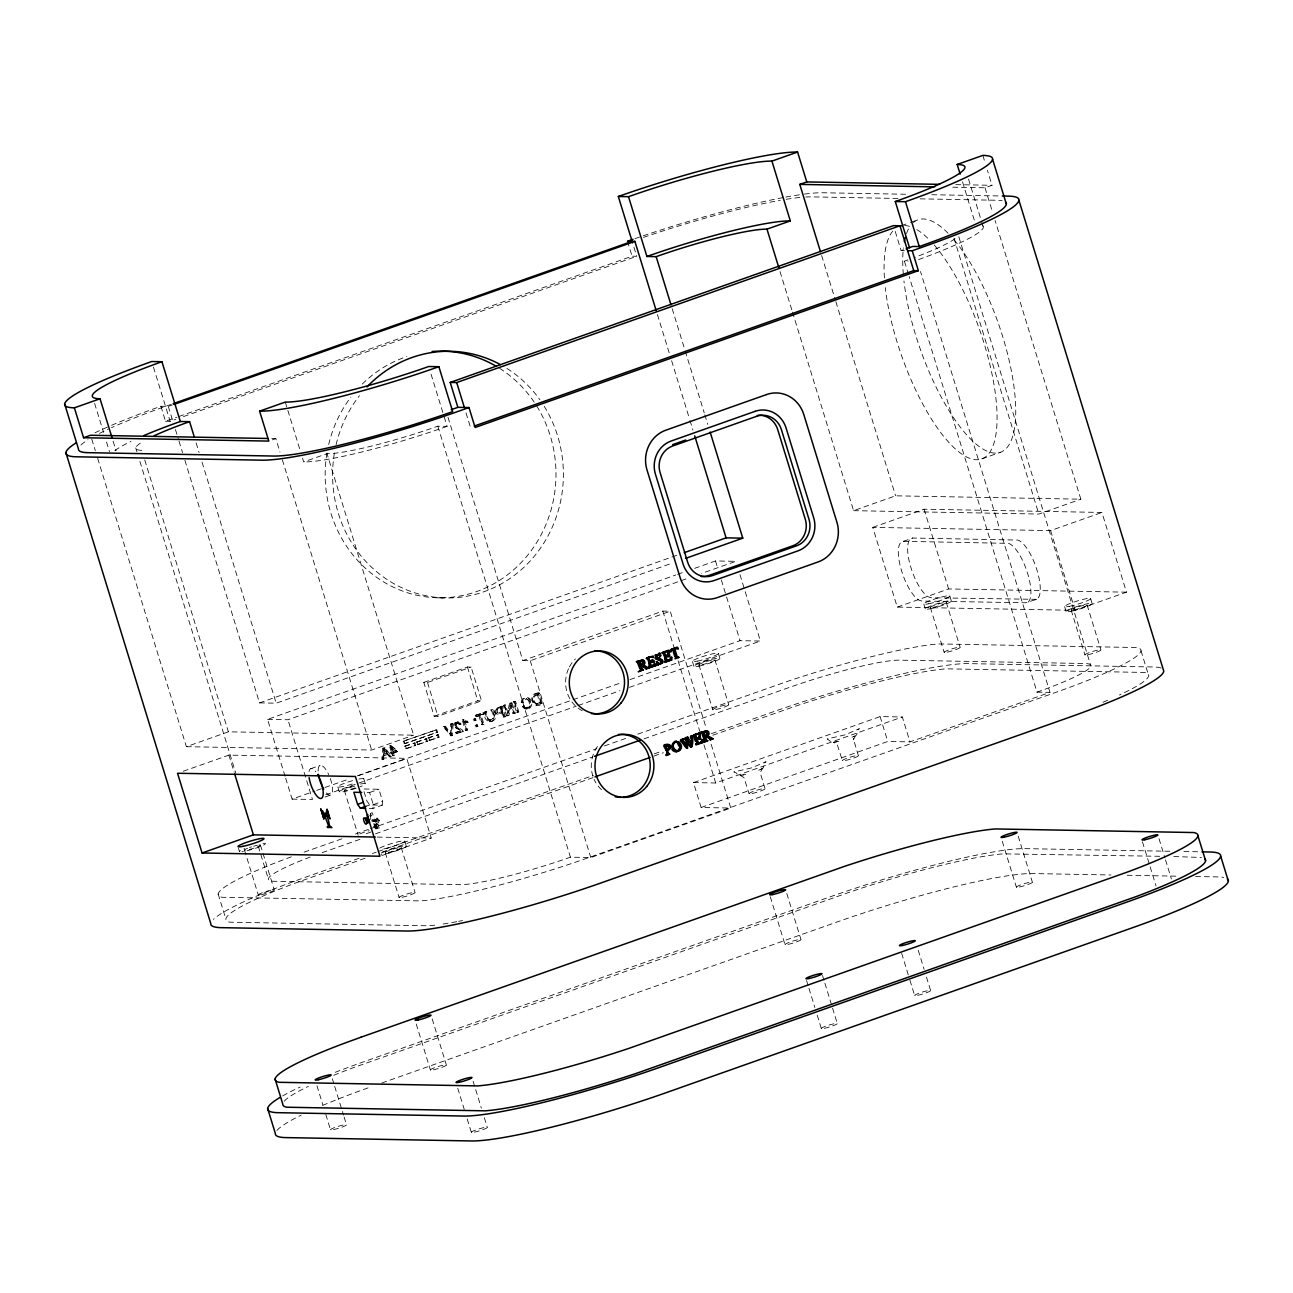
<?xml version="1.0" encoding="UTF-8"?>
<svg xmlns="http://www.w3.org/2000/svg" width="1293" height="1293" viewBox="0 0 1293 1293"><rect width="100%" height="100%" fill="white"/><g stroke="black" fill="none" stroke-linecap="round" stroke-linejoin="round"><path stroke-width="0.75" stroke-dasharray="5 3.75" d="M453.083 723.579L450.675 724.048L450.481 734.424L451.483 734.44L451.677 724.08L453.083 723.579L452.502 735.345L451.176 735.83L443.143 726.714L445.455 726.278L451.483 734.44M383.633 754.369L383.779 749.051L387.674 753.286L383.633 754.369L387.674 753.286M384.554 754.385L384.7 749.067M521.241 702.277L521.386 700.79A4.024 3.766 -89 0 1 522.873 698.543L527.722 697.67A4.429 4.138 -89 0 1 529.451 698.479C533.589 701.614 532.021 709.938 526.025 708.92A4.17 3.911 -89 0 1 524.004 708.354L522.388 706.592L524.57 705.8L525.734 707.174A2.925 2.748 -89 0 0 527.188 707.643C536.094 705.913 524.554 692.563 522.614 702.147L521.241 702.277L523.617 702.164L524.085 700.159L526.639 698.834M522.243 702.293L522.388 700.806A4.024 3.766 -89 0 1 523.875 698.559L527.091 697.59M370.186 819.617L370.509 815.075L372.934 816.336L373.305 815.511L372.077 812.634L370.202 813.766M382.033 759.379L383.423 758.894L383.585 755.548L387.415 754.191L390.26 756.825L391.553 756.373L385.023 747.807L382.776 748.259L382.033 759.379L384.344 758.91L384.506 755.565L388.336 754.207M450.174 735.798L451.499 735.329L452.081 723.563M382.97 759.395L383.714 748.275L385.023 747.807M853.622 738.271L853.493 739.612L855.95 735.087L855.109 735.717M369.297 808.4L372.869 808.464L373.305 804.634L369.588 792.544L363.689 792.447M382.195 805.167L382.631 801.337L378.914 789.247L363.188 788.972L366.905 801.046L369.717 804.941L382.195 805.167L372.869 808.464M485.635 711.683C485.037 725.163 498.678 720.573 490.742 709.889L493.037 709.453C503.074 721.801 483.065 727.684 484.342 712.152L486.637 711.716C486.039 725.179 499.68 720.589 491.744 709.905L490.742 709.889M512.028 702.729L510.703 703.198L508.084 713.203L507.082 713.186L509.701 703.182L512.028 702.729L515.244 713.17L512.998 713.591L510.476 705.38L511.478 705.396L514 713.607M508.084 713.203L505.563 705.008L503.333 705.428L506.533 715.869L507.858 715.401L510.476 705.38M506.533 715.869L508.86 715.417L511.478 705.396M458.078 723.094C450.465 726.116 465.512 729.559 462.522 731.434C460.647 728.719 450.012 724.791 458.078 723.094A1.891 1.762 -89 0 1 459.419 723.821L461.003 724.08L460.308 722.884A2.893 2.699 -89 0 0 458.805 721.979L454.7 722.819L453.617 725.518A3.297 3.087 -89 0 0 454.36 727.28L461.488 730.804L455.362 727.296A3.297 3.087 -89 0 1 454.619 725.551L455.718 722.835L458.223 721.93M379.237 820.36L378.526 822.655L376.198 823.479L376.909 821.184L379.237 820.36L377.136 818.113L374.808 818.938L375.309 820.586L377.653 819.762L377.136 818.113M501.248 707.901C498.096 706.56 493.296 711.716 497.757 712.766C498.031 713.574 495.203 706.835 501.248 707.901L502.395 711.635L497.757 712.766M761.803 768.721L762.644 768.09L760.187 772.616L765.036 788.633M522.388 706.592L524.57 705.8M760.219 769.545C766.701 767.719 761.27 764.567 766.07 761.69L751.492 767.913L733.826 771.953L736.525 773.085L737.964 775.364L741.519 775.17M853.542 736.525C860.023 734.715 854.592 731.563 859.392 728.686L844.814 734.909L827.148 738.949L832.11 742.521L839.076 741.325M457.076 723.078A1.891 1.762 -89 0 1 458.401 723.805L461.003 724.08M761.157 769.173L758.716 770.208M854.479 736.17L852.039 737.204M291.313 856.823L287.66 858.148A141.68 16.534 -17.1 0 0 222.283 897.294L420.597 900.898A141.68 16.534 -17.1 0 0 588.945 857.518L1055.524 692.482A141.68 16.534 -17.1 0 0 1136.903 647.534L938.605 643.93A141.68 16.534 -17.1 0 0 787.114 681.492L636.738 734.521M171.258 404.353L165.536 406.374A144.347 16.841 -17.1 0 0 111.489 427.676M111.57 425.3A157.471 18.377 -17.1 0 1 160.914 406.277L168.316 406.422L172.131 405.065M160.914 406.277L165.504 421.227L176.931 417.186M178.838 416.524L632.083 256.192L636.722 256.289L632.697 243.197M165.504 421.227L170.143 421.324L175.848 419.288M183.461 416.605L636.722 256.289M272.338 439.862L275.829 438.618L279.967 452.081M952.812 187.194L985.04 187.776L992.038 185.303L987.432 170.353M901.205 225.725L908.672 223.091M910.531 222.428L917.998 219.794M302.497 458.061L303.693 461.924L327.016 453.665A89.233 10.409 -17.1 0 0 437.826 426.189L447.103 426.351L443.531 414.762M895.225 231.399L901.124 250.567L904.453 249.387M184.899 460.324L259.521 702.891L676.595 555.36M259.521 702.891L276.201 703.182L672.312 563.085M981.807 458.902L1000.459 452.291M97.67 458.32L186.386 746.675L228.376 731.822L413.631 735.184L327.016 453.665M792.496 312.066L853.59 510.67L895.58 495.817L1080.835 499.195L995.093 220.457M285.09 776.333L267.57 719.377L675.641 575.046M677.532 574.383L683.221 572.363M694.616 568.338L715.498 560.952L735.879 561.324L701.711 573.397M267.57 719.377L287.951 719.748L688.426 578.1M423.797 682.413L467.419 666.994L471.121 667.059L481.529 700.854L437.907 716.29L434.206 716.225L423.797 682.413L427.498 682.494L471.121 667.059M183.25 771.258L228.877 755.112L406.729 758.344L431.248 838.074L381.823 855.546M872.759 527.366L924.075 509.216L1101.927 512.448L1126.462 592.178L1075.13 610.328L897.277 607.096L872.759 527.366L1050.611 530.599L1101.927 512.448M447.976 417.219L522.841 660.61L662.824 611.088L670.227 611.233L706.447 728.929M522.841 660.61L530.259 660.739L670.227 611.233M903.403 541.314L912.729 538.017L1017.769 540.07A31.501 10.489 70.5 0 1 1036.647 569.065A31.501 10.489 70.5 0 1 1036.679 599.338L1025.608 602.748L921.925 601.051L918.919 600.13A31.501 10.489 70.5 0 1 900.623 567.498A31.501 10.489 70.5 0 1 903.403 541.314L1008.443 543.367A31.501 10.489 70.5 0 1 1027.305 572.363A31.501 10.489 70.5 0 1 1027.353 602.635M434.206 716.225L477.812 700.79L481.529 700.854M310.773 768.705L320.098 765.391M186.386 746.675L371.641 750.037L413.631 735.184M853.59 510.67L1038.845 514.048L1080.835 499.195M467.646 729.995L466.644 729.979L464.139 721.817L465.141 721.833L467.646 729.995L465.448 730.4L462.215 719.926L466.514 721.058M483.921 724.242L482.628 724.694L479.8 715.498L475.549 716.613L475.178 715.385L483.921 712.669L484.309 713.898L480.075 715.013L482.919 724.225L483.921 724.242L481.093 715.045M502.153 706.22L495.413 708.548L494.863 712.475A3.297 3.087 -89 0 0 496.108 713.833L498.435 714.14L497.11 713.849A3.297 3.087 -89 0 1 495.882 712.491L496.415 708.564L502.153 706.22L505.369 716.661L503.074 717.098L501.765 712.847L498.29 714.011M513.289 701.905L515.584 701.469L518.8 711.91L517.507 712.362L516.505 712.346L513.289 701.905L515.584 701.469M538.308 693.064C525.96 693.096 533.201 711.619 542.527 703.505L539.31 693.08L538.308 693.064L541.525 703.489L542.527 703.505M389.452 745.899L390.373 745.916L392.329 752.267L391.407 752.251L389.452 745.899L390.373 745.576L397.436 750.457L397.775 751.556L392.878 752.946L394.527 755.322L393.799 752.962M443.143 726.714L445.455 726.278M462.215 719.926L463.993 719.668M475.178 715.385L483.921 712.669M484.342 712.152L486.637 711.716M491.744 709.905L493.037 709.453M503.333 705.428L505.563 705.008M539.31 693.08C531.892 692.418 530.017 703.263 536.676 705.138M390.373 745.916L391.294 745.592M403.19 741.245L436.775 729.705L437.551 732.194L404.887 743.75L403.19 741.245L436.775 729.705M475.549 716.613L479.8 715.498M480.075 715.013L484.309 713.898M537.403 694.745C528.74 695.036 534.316 708.354 540.862 702.729L538.405 694.761L537.403 694.745L539.844 702.713L540.862 702.729M538.405 694.761C532.781 694.422 532.457 702.794 537.193 703.812M403.949 743.734L437.551 732.194M473.19 719.28L475.565 718.811L476.002 720.282L474.644 720.751L473.19 719.28L475.565 718.811M473.642 720.734L476.002 720.282M498.856 712.508L502.395 711.635M404.725 746.223L414.988 742.942L415.748 745.431L406.422 748.728L404.725 746.223L414.988 742.942M416.394 742.101L426.642 738.804L427.417 741.309L418.075 744.606L416.394 742.101L426.642 738.804M428.048 737.964L438.311 734.683L439.07 737.172L429.745 740.485L428.048 737.964L438.311 734.683M394.527 755.322L393.395 755.71L392.668 753.366L390.502 753.787L390.163 752.688L391.407 752.251M392.539 751.847L396.337 750.845L391.181 747.435L392.539 751.847L396.337 750.845M504.076 717.114L502.767 712.863L497.433 714.124M390.163 752.688L392.329 752.267M390.502 753.787L392.668 753.366M392.878 752.946L397.775 751.556M405.485 748.712L415.748 745.431M417.154 744.59L427.417 741.309M428.823 740.453L439.07 737.172M475.064 725.373L477.44 724.92L477.893 726.375L476.519 726.86L475.064 725.373L477.44 724.92M463.524 731.45L456.073 733.713L455.686 732.484L460.486 730.787M539.844 702.713L536.191 703.796M455.686 732.484L461.488 730.804M387.415 754.191L389.338 756.809L391.553 756.373M391.747 753.35L392.474 755.694L393.589 755.306M456.073 733.713L462.522 731.434M465.448 730.4L466.644 729.979M475.517 726.844L477.893 726.375M478.782 715.482L481.626 724.678L482.919 724.225M503.074 717.098L505.369 716.661M512.998 713.591L515.244 713.17M516.505 712.346L518.8 711.91M541.525 703.489L535.674 705.121M357.304 775.832L406.729 758.344M285.672 778.224L292.105 799.106L314.878 791.041M316.769 790.379L349.045 778.968M358.533 775.606L622.353 682.3M629.933 679.617L740.016 640.665L760.397 641.037L745.221 591.693M325.771 794.775L576.29 706.156M578.197 705.493L619.945 690.721M629.432 687.359L760.397 641.037M324.996 797.07L330.588 795.098M369.588 792.544L378.914 789.247M897.277 607.096L948.609 588.945L1126.462 592.178M365.984 806.266L369.717 804.941M373.305 804.634L382.631 801.337M369.588 815.867L371.915 815.043M371.948 821.766L378.025 821.007L378.526 822.655M376.505 824.207L376.909 825.548L374.582 826.372L374.162 825.031L377.944 824.223L379.14 828.118L375.358 828.926L374.954 827.568L377.281 826.744L377.701 828.102L379.14 828.118M374.162 825.031L377.944 824.223M304.114 852.168L342.128 838.721M355.43 834.017L368.731 829.314M370.638 828.635L596.816 748.647M604.429 745.948L627.234 737.883M375.358 828.926L377.701 828.102M322.183 852.669L362.169 838.527M375.503 833.807L592.614 757.019M644.027 738.836L788.762 687.634A89.233 10.409 -17.1 0 1 899.572 660.157L1084.827 663.519A89.233 10.409 -17.1 0 1 1037.002 692.143L909.157 276.54M359.082 858.277L305.762 877.139A157.471 18.377 -17.1 0 0 213.426 919.371M372.416 853.574L376.231 852.216M378.138 851.554L593.325 775.428M654.274 753.867L661.887 751.185M711.409 733.664L772.341 712.12A157.471 18.377 -17.1 0 1 967.891 663.616L1153.146 666.978A157.471 18.377 -17.1 0 1 1162.763 668.934M364.998 858.261L295.321 883.071A141.68 16.534 -17.1 0 0 229.944 922.2L428.258 925.804A141.68 16.534 -17.1 0 0 437.891 924.786M382.098 852.216L593.083 777.594M653.902 756.066L663.406 752.704M712.815 735.232L794.775 706.414A141.68 16.534 -17.1 0 1 946.266 668.837L1144.58 672.441A141.68 16.534 -17.1 0 1 1119.463 695.004M711.182 744.364L730.771 808.044L701.145 807.511L693.468 782.588L880.113 716.581L902.336 716.985L909.997 741.891L1049.981 692.385L920.503 271.53M693.468 782.588L715.708 782.992L902.336 716.985M701.145 807.511L887.774 741.487L909.997 741.891M310.158 857.065A89.233 10.409 -17.1 0 0 274.358 881.293L459.613 884.671A89.233 10.409 -17.1 0 0 570.423 857.178L590.804 857.55L730.771 808.044M381.774 1083.033L836.927 922.038A157.471 18.377 -17.1 0 1 1032.477 873.551L1111.01 874.973M745.754 774.329L742.829 774.992M836.991 741.794L833.339 742.279L837.234 744.509L842.389 760.704M740.453 775.412L743.669 774.798M526.025 708.92C531.52 708.92 532.102 701.307 528.449 698.462A4.429 4.138 -89 0 0 526.72 697.654L526.089 697.573M523.568 705.784L524.732 707.158A2.925 2.748 -89 0 0 526.186 707.61C531.181 707.433 529.92 698.996 525.637 698.818M1036.679 599.338L931.251 597.754L928.261 596.833A31.501 10.489 70.5 0 1 909.949 564.201A31.501 10.489 70.5 0 1 912.729 538.017M489.514 721.72C496.56 721.93 494.233 713.122 492.035 709.437M955.786 184.64L992.038 185.303M905.601 194.257L823.043 192.754A157.471 18.377 -17.1 0 0 803.89 194.176M931.784 194.726L1000.249 195.97M897.956 198.459L811.374 196.875A144.347 16.841 -17.1 0 0 805.765 197.005M920.115 198.847L996.628 200.253A144.347 16.841 -17.1 0 1 1002.188 200.754M901.124 250.567L904.357 250.616M908.559 274.617L904.421 261.154L908.122 261.218M271.805 438.553L275.829 438.618M437.858 597.819L445.261 597.948M1037.002 692.143L1049.981 692.385M522.614 702.147L523.617 702.164M509.701 703.182L510.703 703.198M526.186 707.61L527.188 707.643M496.56 709.291L497.563 709.307M496.173 709.679L497.175 709.695M501.765 712.847L502.767 712.863M507.858 715.401L508.86 715.417M492.827 718.682L493.829 718.698M489.885 720.379L490.887 720.395M467.63 721.284L466.628 721.268L466.999 722.512L468.018 722.528L467.63 721.284L462.991 719.651M455.556 723.611L456.558 723.627M450.675 724.048L451.677 724.08M455.088 724.209L456.09 724.225M481.626 724.678L482.628 724.694M458.805 724.63L459.823 724.646M454.877 724.92L455.879 724.937M454.974 725.664L455.976 725.68M451.499 735.329L452.502 735.345M382.776 748.259L383.714 748.275M390.373 745.576L397.436 750.457M383.585 755.548L384.506 755.565M392.474 755.694L393.395 755.71M389.338 756.809L390.26 756.825M383.423 758.894L384.344 758.91M292.105 799.106L312.486 799.478L287.951 719.748M372.061 819.665L377.653 819.762M371.592 820.522L375.309 820.586M378.025 821.007L372.4 820.91L374.889 824.708A3.119 1.034 70.5 0 0 375.633 825.532L376.909 825.548M373.305 826.356L374.582 826.372M377.281 826.744L375.94 826.728A4.057 1.358 70.5 0 1 374.889 825.613L371.641 820.877M1169.793 851.263L1024.816 848.628A157.471 18.377 -17.1 0 0 829.266 897.132L362.687 1062.167A157.471 18.377 -17.1 0 0 333.707 1072.899M1183.887 851.521L1200.001 851.812M377.297 837.088L431.248 838.074M1159.724 856.289L1003.19 853.865A141.68 16.534 -17.1 0 0 851.699 891.427L352.246 1068.083A141.68 16.534 -17.1 0 0 332.123 1075.938M1173.785 856.548L1201.488 857.469M1127.124 875.264L1177.47 876.185M1195.589 876.509L1217.731 876.913A157.471 18.377 -17.1 0 1 1223.792 877.462M740.032 775.283L743.911 777.529L749.083 793.708M457.205 721.914L457.803 721.963A2.893 2.699 -89 0 1 459.306 722.868L460.001 724.048M468.018 722.528L464.139 721.817M490.516 721.736L487.72 719.571L485.344 712.168M466.547 722.318L465.141 721.833M391.181 747.435L395.399 750.829M374.808 818.938L376.909 821.184M444.146 726.747L451.176 735.83M384.086 747.79L390.631 756.357M444.453 726.262L450.481 734.424M383.779 749.051L386.736 753.253M523.39 706.608L525.006 708.37A4.17 3.911 -89 0 0 527.027 708.936M370.218 814.008L370.978 816.336M1141.008 650.767L1148.669 675.673M982.842 155.402L985.137 162.87M985.04 187.776L992.135 210.84M968.522 179.097L980.983 219.6M981.565 221.523L983.359 227.326M962.509 181.844L974.97 222.348M1090.565 598.449L1092.1 603.427M1087.106 605.011L1100.909 649.846M1159.013 838.704L1164.896 857.873M1165.494 859.78L1171.393 878.949M1050.611 530.599L1075.13 610.328M958.84 236.797L1090.839 665.879M1071.154 610.086L1084.956 654.921M1142.462 841.856L1149.542 864.855M1150.123 866.779L1156.023 885.947M954.024 238.3L1038.845 514.048M1064.64 606.692L1066.175 611.67M924.075 509.216L948.609 588.945M949.773 595.879L951.309 600.857M946.314 602.457L960.117 647.292M1018.205 836.151L1032.364 882.133M930.362 607.516L944.149 652.367M1002.253 841.226L1016.411 887.208M821.653 255.529L835.262 299.75M835.86 301.673L895.58 495.817M923.849 604.122L925.368 609.116M780.035 271.578L791.898 310.142M880.113 716.581L887.774 741.487M858.358 755.629L853.525 739.337M918.224 950.226L924.123 969.394M926.467 977.055L930.604 990.47M901.674 953.377L909.335 978.3M909.933 980.207L914.652 995.545M672.182 308.704L684.644 349.191M685.242 351.114L704.216 412.823M704.814 414.746L707.772 424.395M739.968 574.609L744.639 589.786M657.41 314.538L669.257 353.037M671.617 360.747L689.379 418.496M689.977 420.419L692.935 430.052M627.493 241.258L632.083 256.192M715.498 560.952L717.825 568.548M721.332 579.927L726.003 595.119M726.585 597.01L740.016 640.665M822.542 975.568L824.32 981.322M824.902 983.23L831.981 1006.229M832.563 1008.152L837.282 1023.474M718.375 653.272L719.894 658.25M714.916 659.834L728.702 704.685M786.807 893.544L800.965 939.526M806.59 980.644L808.351 986.397M808.949 988.305L814.849 1007.473M817.208 1015.134L821.33 1028.549M698.963 664.909L712.75 709.76M770.256 896.695L784.996 944.601M692.434 661.515L693.969 666.493M662.824 611.088L673.992 647.389M678.098 660.755L699.836 731.418M703.958 744.8L715.708 782.992M466.03 412.903L470.49 427.385M530.259 660.739L590.804 857.55M431.07 374.227L442.933 412.839M437.826 426.189L570.423 857.178M514.582 701.452L517.798 711.893M514.291 701.921L517.507 712.362M511.026 702.713L514.242 713.138M504.561 704.992L507.082 713.186M504.335 705.445L507.535 715.886M501.151 706.204L504.367 716.629M500.246 707.885L501.393 711.619M482.919 712.653L483.307 713.881M467.419 666.994L477.812 700.79M476.18 715.401L476.567 716.645M474.563 718.795L475 720.249M476.438 724.904L476.875 726.359M474.192 719.296L474.644 720.751M476.066 725.405L476.519 726.86M463.217 719.942L466.45 730.416M456.688 732.501L457.076 733.745M427.498 682.494L437.907 716.29M435.854 729.688L436.614 732.177M437.39 734.666L438.149 737.155M428.985 737.98L429.745 740.485M425.72 738.788L426.48 741.293M417.316 742.117L418.075 744.606M414.051 742.925L414.827 745.414M404.111 741.261L404.887 743.75M405.646 746.239L406.422 748.728M396.515 750.441L396.854 751.54M392.102 747.451L393.46 751.863M285.284 402.075L300.121 450.336M391.1 752.704L391.44 753.803M404.693 841.032L406.228 846.026M282.343 459.775L371.641 750.037M401.234 847.61L415.037 892.445M473.125 1081.304L481.384 1108.133M484.342 1117.718L487.283 1127.302M363.769 778.693L365.305 783.687M375.681 821.831L376.198 823.479M385.282 852.685L399.084 897.52M457.77 1088.286L464.252 1109.378M467.193 1118.962L471.331 1132.377M375.616 825.063L376.813 828.942M432.201 1018.965L446.36 1064.963M344.358 790.346L358.145 835.181M416.249 1024.04L430.407 1070.022M337.845 786.936L339.364 791.93A13.641 1.6 -17.1 0 0 357.159 787.89M196.116 442.885L199.074 452.518M202.047 462.167L276.201 703.182M168.316 406.422L173.052 421.825M175.428 429.518L178.386 439.151M178.984 441.075L182.539 452.615M153.463 367.131L170.143 421.324M144.735 459.936L228.376 731.822M260.443 845.04L274.245 889.891M332.333 1078.75L334.111 1084.488M334.693 1086.411L343.534 1115.164M344.132 1117.071L346.492 1124.732M135.749 447.944L136.929 451.79M139.886 461.407L235.779 773.117M258.277 846.236L268.346 878.949M228.877 755.112L234.13 772.196M244.49 850.115L258.277 894.966M316.963 1085.732L322.862 1104.901M325.82 1114.485L330.523 1129.807M238.478 848.386L239.496 851.699A13.641 1.6 -17.1 0 1 244.668 848.612M113.089 441.188L116.063 450.837M94.631 403.432L103.537 432.363M106.495 441.996L109.469 451.645M91.755 439.103L95.31 450.627M218.178 894.045L225.839 918.967M276.912 1130.454A157.471 18.377 -17.1 0 1 301.156 1115.148M322.587 1105.434A157.471 18.377 -17.1 0 1 370.348 1087.074M282.714 1095.882A157.471 18.377 -17.1 0 1 300.138 1087.057M284.185 1101.297A141.68 16.534 -17.1 0 1 308.413 1086.346M355.3 787.857A8.405 0.986 -17.1 0 1 344.31 790.217A8.405 0.986 -17.1 0 1 355.51 785.902M370.929 832.013A8.405 0.986 -17.1 0 1 364.965 834.017M359.826 833.92A8.405 0.986 -17.1 0 1 369.313 830.736M954.089 239.852A123.352 41.101 70.5 0 1 1015.264 398.987A123.352 41.101 70.5 0 1 968.764 437.163A123.352 41.101 70.5 0 1 903.952 281.017M903.322 274.504A123.352 41.101 70.5 0 1 903.403 247.884M906.506 233.548A123.352 41.101 70.5 0 1 909.545 227.148M913.391 222.541A123.352 41.101 70.5 0 1 948.108 233.273M934.225 245.04A123.352 41.101 70.5 0 1 996.483 404.176A123.352 41.101 70.5 0 1 950.5 444.194A123.352 41.101 70.5 0 1 885.285 287.628M884.428 277.947A123.352 41.101 70.5 0 1 892.703 231.205M904.615 225.548A123.352 41.101 70.5 0 1 910.482 226.647M916.85 229.637A123.352 41.101 70.5 0 1 929.441 239.884M499.551 368.311A123.352 115.416 -89 0 1 534.655 402.818M536.757 406.067A123.352 115.416 -89 0 1 463.605 595.297A123.352 115.416 -89 0 1 327.097 452.243M328.681 444.517A123.352 115.416 -89 0 1 350.872 397.096M362.25 384.102A123.352 115.416 -89 0 1 406.778 356.642M506.953 368.457A123.352 115.416 -89 0 1 539.876 399.763M544.159 406.212A123.352 115.416 -89 0 1 471.008 595.426A123.352 115.416 -89 0 1 334.515 452.388M336.099 444.647A123.352 115.416 -89 0 1 359.454 395.706M94.955 432.783A157.471 18.377 -17.1 0 1 109.824 426.06M643.494 237.379A144.347 16.841 -17.1 0 1 780.293 200.302M786.209 199.3A144.347 16.841 -17.1 0 1 803.632 197.15M80.893 445.067A144.347 16.841 -17.1 0 1 88.005 439.782M99.529 433.381A144.347 16.841 -17.1 0 1 108.208 429.179M601.504 789.732A31.501 29.464 -89 0 1 594.085 779.323M592.921 776.285A31.501 29.464 -89 0 1 598.4 745.334M447.103 426.351A115.481 13.48 -17.1 0 1 303.693 461.924M955.026 238.672A89.233 10.409 -17.1 0 1 914.507 257.485M907.848 259.925A89.233 10.409 -17.1 0 1 904.421 261.154M141.761 450.303A89.233 10.409 -17.1 0 1 142.731 441.673M982.615 225.693A115.481 13.48 -17.1 0 1 917.48 259.958M582.27 710.762A31.501 29.464 -89 0 1 568.516 668.74M569.405 666.929A31.501 29.464 -89 0 1 575.433 658.913M114.835 450.594A115.481 13.48 -17.1 0 1 130.997 441.398M634.895 238.655A157.471 18.377 -17.1 0 1 784.027 197.409M785.837 197.069A157.471 18.377 -17.1 0 1 800.448 194.661M330.297 778.499A15.742 5.253 70.5 0 1 332.091 793.288A15.742 5.253 70.5 0 1 325.561 791.979M318.143 770.984A15.742 5.253 70.5 0 1 328.761 774.717M258.907 845.024A8.405 0.986 -17.1 0 1 257.259 846.947A8.405 0.986 -17.1 0 1 246.026 850.148A8.405 0.986 -17.1 0 1 247.674 848.208M249.501 847.529A8.405 0.986 -17.1 0 1 251.537 846.85M253.622 846.22A8.405 0.986 -17.1 0 1 257.452 845.266M1107.584 700.289A141.68 16.534 -17.1 0 1 1101.022 703.036M462.522 920.551A141.68 16.534 -17.1 0 1 458.611 921.327M456.704 921.699A141.68 16.534 -17.1 0 1 439.668 924.543M308.995 771.565A15.742 5.253 70.5 0 1 315.799 771.808M379.738 848.127A13.641 1.6 -17.1 0 1 398.907 841.598A13.641 1.6 -17.1 0 1 401.218 843.424A13.641 1.6 -17.1 0 1 381.257 849.323M358.904 779.065A13.641 1.6 -17.1 0 1 361.038 780.746M352.31 784.011A13.641 1.6 -17.1 0 1 337.893 786.5A13.641 1.6 -17.1 0 1 355.979 779.727M262.932 843.424A13.641 1.6 -17.1 0 1 260.249 846.559A13.641 1.6 -17.1 0 1 242.001 851.748M381.273 853.121A13.641 1.6 -17.1 0 1 401.363 846.382A13.641 1.6 -17.1 0 1 401.056 849.113A13.641 1.6 -17.1 0 1 381.128 854.431M360.44 784.043A13.641 1.6 -17.1 0 1 360.133 786.774M339.364 791.93A13.641 1.6 -17.1 0 1 354.234 785.578M752.073 793.482A8.405 0.986 -17.1 0 0 765.003 788.908A8.405 0.986 -17.1 0 0 754.094 791.122A8.405 0.986 -17.1 0 0 752.073 793.482M845.396 760.478A8.405 0.986 -17.1 0 0 858.326 755.904A8.405 0.986 -17.1 0 0 847.416 758.102A8.405 0.986 -17.1 0 0 845.396 760.478M1019.401 886.998A8.405 0.986 -17.1 0 0 1032.331 882.424A8.405 0.986 -17.1 0 0 1021.422 884.622A8.405 0.986 -17.1 0 0 1019.401 886.998M788.003 944.375A8.405 0.986 -17.1 0 0 800.933 939.801A8.405 0.986 -17.1 0 0 790.023 942.015A8.405 0.986 -17.1 0 0 788.003 944.375M433.397 1069.812A8.405 0.986 -17.1 0 0 446.327 1065.238A8.405 0.986 -17.1 0 0 435.418 1067.436A8.405 0.986 -17.1 0 0 433.397 1069.812M474.321 1132.151A8.405 0.986 -17.1 0 0 487.251 1127.577A8.405 0.986 -17.1 0 0 476.341 1129.775A8.405 0.986 -17.1 0 0 474.321 1132.151M333.529 1129.581A8.405 0.986 -17.1 0 0 346.459 1125.023A8.405 0.986 -17.1 0 0 335.55 1127.221A8.405 0.986 -17.1 0 0 333.529 1129.581M917.642 995.319A8.405 0.986 -17.1 0 0 930.572 990.745A8.405 0.986 -17.1 0 0 919.662 992.959A8.405 0.986 -17.1 0 0 917.642 995.319M824.32 1028.323A8.405 0.986 -17.1 0 0 837.25 1023.749A8.405 0.986 -17.1 0 0 826.34 1025.963A8.405 0.986 -17.1 0 0 824.32 1028.323M933.352 607.306A8.405 0.986 -17.1 0 0 946.282 602.732A8.405 0.986 -17.1 0 0 935.372 604.93A8.405 0.986 -17.1 0 0 933.352 607.306M947.155 652.141A8.405 0.986 -17.1 0 0 960.085 647.567A8.405 0.986 -17.1 0 0 949.175 649.781A8.405 0.986 -17.1 0 0 947.155 652.141M701.954 664.699A8.405 0.986 -17.1 0 0 714.884 660.125A8.405 0.986 -17.1 0 0 703.974 662.323A8.405 0.986 -17.1 0 0 701.954 664.699M715.756 709.534A8.405 0.986 -17.1 0 0 728.686 704.96A8.405 0.986 -17.1 0 0 717.76 707.174A8.405 0.986 -17.1 0 0 715.756 709.534M388.272 852.459A8.405 0.986 -17.1 0 0 401.202 847.885A8.405 0.986 -17.1 0 0 390.292 850.083A8.405 0.986 -17.1 0 0 388.272 852.459M402.075 897.294A8.405 0.986 -17.1 0 0 415.005 892.72A8.405 0.986 -17.1 0 0 404.095 894.934A8.405 0.986 -17.1 0 0 402.075 897.294M261.283 894.74A8.405 0.986 -17.1 0 0 274.213 890.166A8.405 0.986 -17.1 0 0 263.303 892.38A8.405 0.986 -17.1 0 0 261.283 894.74M1074.144 609.86A8.405 0.986 -17.1 0 0 1087.074 605.286A8.405 0.986 -17.1 0 0 1076.164 607.5A8.405 0.986 -17.1 0 0 1074.144 609.86M1087.946 654.711A8.405 0.986 -17.1 0 0 1100.876 650.137A8.405 0.986 -17.1 0 0 1089.967 652.335A8.405 0.986 -17.1 0 0 1087.946 654.711M928.713 603.766A13.641 1.6 -17.1 0 0 949.725 596.332A13.641 1.6 -17.1 0 0 931.994 599.92A13.641 1.6 -17.1 0 0 928.713 603.766M1069.505 606.32A13.641 1.6 -17.1 0 0 1090.516 598.885A13.641 1.6 -17.1 0 0 1072.786 602.473A13.641 1.6 -17.1 0 0 1069.505 606.32M697.299 661.159A13.641 1.6 -17.1 0 0 718.31 653.725A13.641 1.6 -17.1 0 0 700.58 657.313A13.641 1.6 -17.1 0 0 697.299 661.159M698.834 666.137A13.641 1.6 -17.1 0 0 719.845 658.703A13.641 1.6 -17.1 0 0 702.115 662.291A13.641 1.6 -17.1 0 0 698.834 666.137M930.249 608.744A13.641 1.6 -17.1 0 0 951.26 601.31A13.641 1.6 -17.1 0 0 933.53 604.898A13.641 1.6 -17.1 0 0 930.249 608.744M1071.04 611.298A13.641 1.6 -17.1 0 0 1092.052 603.879A13.641 1.6 -17.1 0 0 1074.321 607.451A13.641 1.6 -17.1 0 0 1071.04 611.298"/><path stroke-width="1.5" d="M642.104 669.709C646.274 668.885 630.515 674.801 643.494 669.645C641.28 670.889 639.114 665.75 641.28 665.442L646.597 668.837L656.004 665.523C658.363 659.753 648.617 672.441 649.28 662.307C656.537 662.84 655.066 657.684 649.134 661.806L647.971 658.04C650.088 655.034 655.535 659.818 653.062 656.004L646.209 658.428L647.987 659.64L650.088 666.768L647.971 667.721L649.054 667.689M665.62 661.774L670.776 659.947L670.808 657.28L670.356 658.299M666.687 651.446L669.515 652.496L668.772 650.444L661.903 652.868L663.697 654.08L665.798 661.208L664.828 662.388L671.697 659.963L671.73 657.313L670.55 657.377M690.446 737.479C693.953 727.943 693.888 759.136 687.666 741.374L686.745 741.358L690.64 746.724L690.963 743.216M686.922 737.543L686.631 738.885L691.302 744.138C693.694 738.206 687.924 735.879 692.789 735.798M696.814 744.299L701.97 742.473L702.002 739.822L701.549 740.824M695.796 735.038L696.959 738.788L694.874 735.022C696.992 732.016 702.422 736.784 699.966 732.986L693.096 735.41L694.616 735.895L696.782 742.796L696.022 744.93L702.891 742.489L702.923 739.838L701.743 739.919M659.802 658.412L662.161 660.303L661.483 663.083A3.071 2.877 -89 0 1 658.751 663.39C655.68 659.462 658.719 666.59 658.315 664.457M691.302 744.138C691.674 737.463 680.571 735.151 687.1 740.598L687.019 745.657L686.082 745.641L686.163 740.582L684.757 738.804M686.745 741.358L686.357 748.243L687.52 748.178L687.666 741.374M691.028 738.077L691.092 736.768M367.858 820.457L368.036 816.336M659.478 658.169C654.775 658.848 656.941 652.529 660.125 655.244C663.503 657.959 656.052 648.779 660.335 656.488M706.608 734.424L706.608 733.099M651.09 661.111L652.157 659.963M669.515 652.496L667.043 651.64L663.681 652.48L664.828 656.246C670.776 652.125 672.231 657.28 664.99 656.747C663.939 662.711 671.39 661.127 671.73 657.313M700.127 736.137C696.264 736.509 706.059 739.079 696.184 739.289L698.22 743.233M329.602 825.564C330.103 828.845 324.737 826.13 328.778 826.162C320.599 807.446 327.016 809.402 329.553 826.162L331.929 827.552L327.355 827.472M659.43 664.133C672.198 660.61 647.13 656.004 659.721 654.016M660.173 663.939C667.414 659.737 651.3 659.511 656.715 655.583M668.433 748.146L667.899 749.148L669.402 747.774L668.271 745.479L664.958 745.802L666.186 749.746L668.82 749.164M686.082 745.641C681.524 743.863 682.542 737.689 682.752 739.014M683.674 739.03L682.979 739.919L687.019 745.657M654.662 663.859L650.799 666.348M678.873 749.18L678.178 750.296M667.236 750.166L668.998 754.11L666.073 755.516L669.887 754.175L667.689 753.981L666.299 750.15L669.402 749.568L670.889 747.354A2.958 2.764 -89 0 0 670.372 745.479L667.447 744.429C658.153 744.218 670.146 750.457 666.315 755.144M704.038 739.887L704.911 741.39L702.81 733.034L700.353 732.501L706.673 730.852M670.113 658.994L669.176 659.899M701.307 741.519L700.37 742.441M654.953 655.567L655.632 654.711M673.362 742.635L672.893 747.419L675.447 750.958M657.313 661.677L656.133 661.741L657.814 663.374A3.071 2.877 -89 0 0 660.561 663.067L661.951 662.533M670.42 650.508L673.524 649.425L675.932 657.361L675.011 658.8L678.793 657.458L676.368 656.925L673.863 648.957L676.449 648.536M673.524 649.425C670.501 648.924 671.309 654.969 670.372 649.878L677.645 647.308C680.005 651.607 676.077 646.726 673.863 648.957M699.852 737.495L696.184 739.289M706.14 735.216L704.313 736.234L703.085 732.274L706.22 732.339M648.973 667.996L646.015 667.463L642.508 664.812L643.672 663.713A2.392 2.23 -89 0 0 644.076 662.469L642.379 660.028M642.508 664.812L644.609 663.729A2.392 2.23 -89 0 0 644.997 662.485L643.3 660.044L636.673 661.741M713.073 738.901L709.76 739.725C717.308 738.545 707.578 739.095 706.608 735.701L707.772 734.618A2.392 2.23 -89 0 0 708.176 733.357L706.479 730.933M706.608 735.701L708.693 734.634A2.392 2.23 -89 0 0 709.097 733.373L708.079 731.256L705.752 730.836M678.13 751.055L679.989 747.629L677.58 742.279A2.618 2.441 -89 0 0 675.916 741.891C666.703 747.435 683.835 757.763 679.73 743.895A4.962 4.639 -89 0 0 677.774 741.81L676.061 741.245M640.358 670.76C643.639 668.239 635.978 660.222 638.451 661.806M664.958 745.802L666.331 745.237M639.001 661.37C646.419 657.895 639.631 671.94 639.001 661.37L639.922 661.386C643.979 658.428 644.787 666.428 640.213 665.329M703.085 732.274L704.022 732.291C708.144 729.349 708.79 737.285 704.313 736.234M698.608 737.802L696.022 738.772M667.867 749.827L669.952 747.338A2.958 2.764 -89 0 0 669.451 745.463L668.19 744.558M646.597 668.837L642.201 665.459L640.342 665.782M710.681 739.741L706.301 736.364L704.443 736.671L705.816 740.485L708.014 740.679L704.2 742.037L707.093 740.663M64.65 404.03L78.453 448.865A144.347 16.841 -17.1 0 0 88.183 452.679L273.437 456.041A144.347 16.841 -17.1 0 0 452.679 411.594L438.877 366.695L428.694 366.517A115.481 13.48 -17.1 0 1 285.284 402.075L259.618 411.158L268.831 441.091L83.576 437.729L74.38 407.828L100.046 398.761A115.481 13.48 -17.1 0 1 161.932 361.717L180.325 421.502L189.586 421.663L194.338 437.099M173.149 403.675L632.115 241.338L618.329 196.488L628.511 196.681A115.481 13.48 -17.1 0 1 771.921 161.108L797.587 152.041L806.784 181.925L939.672 184.349M174.038 404.402L634.895 241.387L656.214 310.692M83.576 437.729L90.575 435.256L267.78 438.472M820.473 251.682L799.785 184.398L806.784 181.925M628.511 196.681L646.904 256.467L656.165 256.644A89.233 10.409 -17.1 0 1 766.975 229.152L790.314 220.909L771.921 161.108M895.289 201.53A115.481 13.48 -17.1 0 0 957.176 164.486L982.842 155.402A144.347 16.841 -17.1 0 1 905.472 201.708L895.289 201.53L909.529 247.82M918.369 270.69L475.113 427.482L468.987 407.554L457.867 407.343L450.206 382.437L893.463 225.645L899.944 225.774L913.731 270.609L918.369 270.69L912.228 250.761L907.605 250.68M450.206 382.437L456.688 382.55L899.944 225.774M451.209 409.703L457.867 407.343M906.118 248.789L912.777 246.43L919.275 246.559A144.347 16.841 -17.1 0 0 1005.453 202.031M468.987 407.554L457.318 411.675A157.471 18.377 -17.1 0 1 261.768 460.179L76.513 456.801A157.471 18.377 -17.1 0 1 76.335 442.739M912.228 250.761L923.897 246.64A157.471 18.377 -17.1 0 0 1008.298 196.116L1002.253 196.003M474.289 426.044L913.731 270.609M672.651 444.63L685.726 440.008M684.207 552.677L726.1 537.856L742.78 538.163L710.148 432.104M685.646 558.366L742.78 538.163M636.253 661.612L642.589 659.947M646.985 657.814L650.427 656.585M662.695 652.254L668.772 650.444M671.261 649.231L676.708 647.292M668.336 652.577L667.851 650.427M664.828 656.246L668.659 654.953M664.99 656.747L669.257 656.181M651.252 661.612L653.321 662.452M666.493 660.788L668.529 660.157M648.439 667.56L645.66 668.82M649.926 667.317L656.004 665.523M678.712 657.2L677.29 656.941L674.784 648.989M202.08 852.992L379.932 856.225L355.397 776.495L177.545 773.262L202.08 852.992L253.396 834.842L375.293 837.056M361.717 792.415L353.862 792.27L357.579 804.343L363.171 802.371M325.61 815.883L327.937 815.075L327.113 814.04M357.579 804.343L360.391 808.238L365.984 806.266M368.974 821.992A3.378 1.131 70.5 0 0 368.877 821.249L366.549 822.073A3.378 1.131 70.5 0 1 365.111 823.496A3.378 1.131 70.5 0 1 363.64 818.259A3.378 1.131 70.5 0 1 366.081 820.425L369.297 819.617M594.505 756.34L640.213 740.178M693.888 734.78L699.966 732.986M683.593 738.772L680.377 740.194L687.52 748.178M700.434 732.759L705.768 730.981M700.709 735.038L697.315 734.149M594.974 776.915L650.104 757.423M702.923 739.838L701.711 742.214L697.444 743.168M704.443 736.671L706.301 736.364M665.475 744.833L668.368 744.445M698.139 738.594L700.45 738.707M674.364 742.02L674.978 741.859A2.618 2.441 -89 0 1 676.659 742.263L677.257 742.812M674.332 741.471L678.696 741.826A4.962 4.639 -89 0 1 680.651 743.911C684.433 749.73 674.72 755.225 671.81 749.003M676.126 741.277L672.635 743.782A4.913 4.606 -89 0 0 672.085 746.885L673.265 749.892L676.417 751.718M712.993 738.642L707.53 735.717M657.62 664.246L659.43 664.198M658.493 664.182L660.351 664.149M799.785 184.398L934.694 186.855M634.895 241.387L627.493 241.258A157.471 18.377 -17.1 0 1 633.02 239.318M161.932 361.717L151.75 361.523A144.347 16.841 -17.1 0 0 74.38 407.828M670.679 650.201L671.6 650.217M662.258 653.013L663.18 653.03M659.074 653.288L660.254 653.224M668.934 653.595L667.77 653.676L669.031 656.892M659.042 653.789L659.963 653.805M667.867 654.403L668.788 654.42M655.599 656.165L656.537 656.181M655.664 656.747L656.585 656.763M655.858 657.135L656.779 657.151M678.793 657.458L676.611 657.264M670.776 659.947L671.697 659.963M666.251 660.642L667.43 660.804M652.028 660.497L652.949 660.513M664.877 661.192L665.798 661.208M643.607 660.868L644.528 660.885M664.828 661.434L665.75 661.45M652.626 661.709L653.547 661.725M661.224 661.887L662.145 661.903M653.078 662.533L654.258 662.469M660.561 663.067L661.483 663.083M657.135 665.006L658.315 664.941M641.28 665.442L642.201 665.459M650.541 666.202L651.72 666.364M641.732 669.596L643.041 669.726M707.707 731.773L708.629 731.79M700.353 732.501L702.552 732.695M693.436 735.539L694.373 735.555M698.963 736.202L699.885 736.218M699.06 736.945L699.982 736.962M690.381 736.978L691.302 736.994M688.005 737.22L687.068 737.204L688.086 737.479M686.615 737.689L687.537 737.705M686.421 737.899L687.359 737.915M686.357 738.141L687.294 738.158M682.3 739.224L683.221 739.24M682.106 739.418L683.043 739.451M682.025 739.661L682.979 739.919M705.816 740.485L706.754 740.501L705.364 736.687M686.163 740.582L687.1 740.598M704.216 740.954L705.138 740.97M701.97 742.473L702.891 742.489M696.07 743.734L696.992 743.75M696.022 743.96L696.943 743.976M669.451 745.463L670.372 745.479M690.915 746.627L691.836 746.643M667.689 753.981L668.998 754.11M666.089 754.449L667.01 754.466M360.391 808.238L365.741 808.335M366.081 820.425L366.97 820.441A3.491 1.164 70.5 0 0 367.26 819.584L367.422 815.463A2.699 0.905 70.5 0 1 367.875 814.59M1202.021 851.861L1210.07 852.006A157.471 18.377 -17.1 0 1 1125.67 902.514L659.091 1067.549A157.471 18.377 -17.1 0 1 463.541 1116.053L278.286 1112.691A157.471 18.377 -17.1 0 1 279.983 1097.466M366.452 821.637L369.604 821.96M648.181 667.834L643.445 664.828M656.359 659.22L661.159 661.256M637.142 661.66L639.938 668.982M698.608 743.346L697.105 739.305M658.687 654.856L660.093 656.585M655.793 658.945L655.001 658.137M680.587 740.356L681.282 741.277M642.653 669.612L641.28 665.798M682.3 742.667L685.338 746.853M667.77 745.835L668.352 746.885M667.172 660.658L665.911 656.779M651.462 666.218L650.217 662.323M702.147 733.729L701.356 732.775M693.694 735.879L695.375 741.228M678.259 744.461L678.68 745.592M699.044 732.969L699.772 735.006M1018.916 200.27L1163.765 671.132A157.471 18.377 -17.1 0 1 1068.761 717.502L602.166 882.537A157.471 18.377 -17.1 0 1 406.616 931.025L221.362 927.663A157.471 18.377 -17.1 0 1 210.759 923.509L65.895 452.647M1220.689 856.16L1228.35 881.066M992.571 159.217L1006.358 204.052M1197.932 835.795L1205.593 860.702M957.176 164.486L960.149 174.119M905.472 201.708L919.275 246.559M766.975 229.152L778.855 267.716M656.165 256.644L671.002 304.841M694.713 435.822L726.1 537.856M704.022 732.291L705.235 736.25M702.616 735.264L703.57 738.335M673.152 651.236L674.833 656.682M699.206 736.121L700.224 739.434M664.602 652.496L665.766 656.262M648.892 658.056L650.056 661.822M639.922 661.386L641.134 665.345M665.895 745.819L667.107 749.762M456.688 382.55L464.349 407.457M234.712 774.103L253.396 834.842M100.046 398.761L111.909 437.325M275.102 1079.073L282.763 1103.98A141.68 16.534 -17.1 0 0 286.868 1107.228L485.182 1110.832A141.68 16.534 -17.1 0 0 636.657 1073.255L1136.111 896.599A141.68 16.534 -17.1 0 0 1204.688 858.714M267.667 1108.537L275.344 1133.444A157.471 18.377 -17.1 0 0 285.947 1137.598L471.202 1140.959A157.471 18.377 -17.1 0 0 666.752 1092.472L1133.347 927.437A157.471 18.377 -17.1 0 0 1227.348 878.868M648.957 665.798L649.167 666.752M904.34 241.613A123.352 41.101 70.5 0 1 905.326 237.379M899.33 226.388A123.352 41.101 70.5 0 1 901.9 225.725M432.185 351.486A123.352 115.416 -89 0 1 496.334 366.355M366.986 386.963A123.352 115.416 -89 0 1 500.488 364.642M757.957 415.215A20.995 19.637 -89 0 1 777.707 429.567L805.297 519.269A20.995 19.637 -89 0 1 792.771 545.791L708.774 575.498A20.995 19.637 -89 0 1 701.178 576.516M618.329 196.488A144.347 16.841 -17.1 0 1 797.587 152.041M438.877 366.695A144.347 16.841 -17.1 0 1 259.618 411.158M367.972 823.205A3.378 1.131 70.5 0 1 365.903 817.758M368.069 818.808A3.378 1.131 70.5 0 1 368.408 819.6M618.539 734.424A31.501 29.464 -89 0 1 650.12 763.403A31.501 29.464 -89 0 1 622.919 797.215M621.012 797.312A31.501 29.464 -89 0 1 615.242 796.779M594.78 650.864A31.501 29.464 -89 0 1 624.471 684.045A31.501 29.464 -89 0 1 591.467 713.623M144.153 435.45A115.481 13.48 -17.1 0 1 180.325 421.502M646.904 256.467A115.481 13.48 -17.1 0 1 790.314 220.909M323.686 789.183A15.742 5.253 70.5 0 1 318.434 774.329M154.142 435.773A89.233 10.409 -17.1 0 1 189.586 421.663M317.674 774.62A15.742 5.253 70.5 0 1 321.262 798.395A15.742 5.253 70.5 0 1 309.108 777.626M320.826 809.03L323.848 818.873L320.826 809.03M322.345 810.679L324.365 817.257L322.345 810.679M327.759 816.093L328.503 817.338L326.483 810.759L327.759 816.093M329.311 817.451L330.038 818.986L327 809.143L329.311 817.451M361.038 1037.196L344.584 1043.176A141.68 16.534 -17.1 0 0 279.191 1082.306L477.505 1085.91A141.68 16.534 -17.1 0 0 628.996 1048.348L1128.45 871.676A141.68 16.534 -17.1 0 0 1193.827 832.547L995.513 828.942A141.68 16.534 -17.1 0 0 844.038 866.52L361.038 1037.196M766.604 394.543L665.814 430.197A31.501 29.464 -89 0 0 647.017 469.989L680.134 577.615A31.501 29.464 -89 0 0 717.324 597.608L818.097 561.954A31.501 29.464 -89 0 0 836.894 522.162L803.793 414.536A31.501 29.464 -89 0 0 766.604 394.543M755.08 411.336L671.099 441.042A26.248 24.551 -89 0 0 655.438 474.208L683.027 563.893A26.248 24.551 -89 0 0 714.011 580.557L798.007 550.85A26.248 24.551 -89 0 0 813.669 517.685L786.079 427.999A26.248 24.551 -89 0 0 755.08 411.336M756.615 416.314L672.635 446.02A20.995 19.637 -89 0 0 660.093 472.543L687.682 562.245A20.995 19.637 -89 0 0 712.491 575.563L796.472 545.856A20.995 19.637 -89 0 0 808.998 519.333L781.408 429.648A20.995 19.637 -89 0 0 756.615 416.314M418.059 1019.983A8.405 0.986 -17.1 0 0 430.989 1015.409A8.405 0.986 -17.1 0 0 420.08 1017.607A8.405 0.986 -17.1 0 0 418.059 1019.983M772.664 894.562A8.405 0.986 -17.1 0 0 785.594 889.988A8.405 0.986 -17.1 0 0 774.685 892.186A8.405 0.986 -17.1 0 0 772.664 894.562M1144.871 839.723A8.405 0.986 -17.1 0 0 1157.801 835.149A8.405 0.986 -17.1 0 0 1146.891 837.363A8.405 0.986 -17.1 0 0 1144.871 839.723M458.999 1082.322A8.405 0.986 -17.1 0 0 471.929 1077.748A8.405 0.986 -17.1 0 0 461.003 1079.962A8.405 0.986 -17.1 0 0 458.999 1082.322M1004.079 837.169A8.405 0.986 -17.1 0 0 1017.009 832.595A8.405 0.986 -17.1 0 0 1006.083 834.793A8.405 0.986 -17.1 0 0 1004.079 837.169M318.191 1079.768A8.405 0.986 -17.1 0 0 331.121 1075.194A8.405 0.986 -17.1 0 0 320.211 1077.392A8.405 0.986 -17.1 0 0 318.191 1079.768M902.304 945.49A8.405 0.986 -17.1 0 0 915.234 940.916A8.405 0.986 -17.1 0 0 904.324 943.13A8.405 0.986 -17.1 0 0 902.304 945.49M808.998 978.51A8.405 0.986 -17.1 0 0 821.928 973.936A8.405 0.986 -17.1 0 0 811.018 976.134A8.405 0.986 -17.1 0 0 808.998 978.51M646.775 786.386A31.501 29.464 -89 0 0 629.933 734.925A31.501 29.464 -89 0 0 596.623 776.35A31.501 29.464 -89 0 0 646.775 786.386M621.093 702.907A31.501 29.464 -89 0 0 604.251 651.462A31.501 29.464 -89 0 0 570.94 692.886A31.501 29.464 -89 0 0 621.093 702.907M242.842 846.365A13.641 1.6 -17.1 0 0 263.853 838.931A13.641 1.6 -17.1 0 0 246.123 842.519A13.641 1.6 -17.1 0 0 242.842 846.365"/></g></svg>
